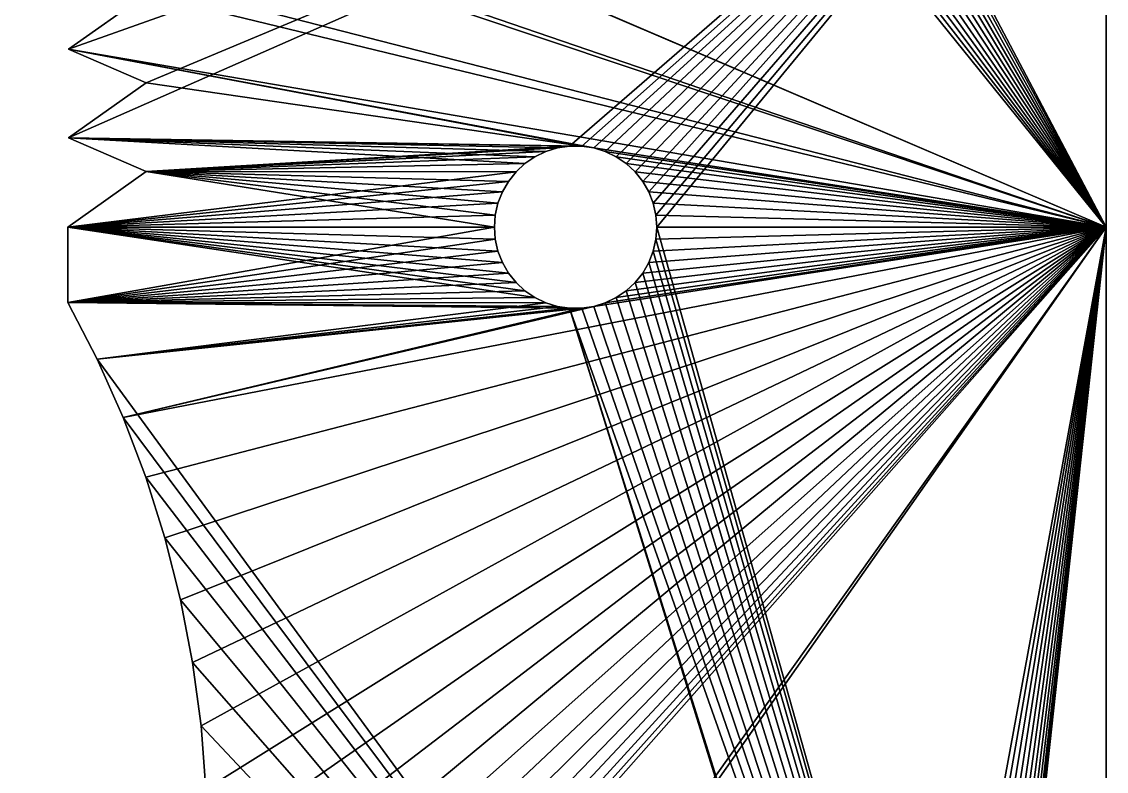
# Model space of a CAD drawing. Header units: inches. Extents: x -21 to 98, y -132 to 45.
# Drawn here: x 68.58 to 97.95, y -90.58 to -70.29 of the extents above; entities that cross this region are included whole.
import ezdxf

# ---------------------------------------------------------------- set-up
doc = ezdxf.new("R2010")
doc.units = ezdxf.units.IN
doc.header["$LTSCALE"] = 101.742128
doc.header["$MEASUREMENT"] = 0
for name, color, linetype in [('109', 7, 'CONTINUOUS'), ('110', 7, 'CONTINUOUS'), ('111', 7, 'CONTINUOUS'), ('112', 7, 'CONTINUOUS'), ('114', 7, 'CONTINUOUS'), ('115', 7, 'CONTINUOUS'), ('118', 7, 'CONTINUOUS'), ('119', 7, 'CONTINUOUS'), ('120', 7, 'CONTINUOUS'), ('121', 7, 'CONTINUOUS'), ('122', 7, 'CONTINUOUS'), ('155', 7, 'CONTINUOUS'), ('156', 7, 'CONTINUOUS')]:
    doc.layers.add(name, color=color, linetype=linetype)

msp = doc.modelspace()

# ---------------------------------------------------------------- linework, layer by layer
at = {"layer": '109', "linetype": 'CONTINUOUS'}
for points in [[(90.148, -61.065, -44.98), (97.948, -75.855, -44.98), (90.124, -61.393, -44.98), (90.148, -61.065, -44.98)], [(97.948, -61.065, -44.98), (97.948, -75.855, -44.98), (90.148, -61.065, -44.98), (97.948, -61.065, -44.98)], [(90.124, -61.393, -44.98), (97.948, -75.855, -44.98), (90.05, -61.714, -44.98), (90.124, -61.393, -44.98)], [(90.05, -61.714, -44.98), (97.948, -75.855, -44.98), (89.93, -62.02, -44.98), (90.05, -61.714, -44.98)], [(89.93, -62.02, -44.98), (97.948, -75.855, -44.98), (89.766, -62.305, -44.98), (89.93, -62.02, -44.98)], [(89.561, -62.562, -44.98), (97.948, -75.855, -44.98), (89.32, -62.785, -44.98), (89.561, -62.562, -44.98)], [(89.766, -62.305, -44.98), (97.948, -75.855, -44.98), (89.561, -62.562, -44.98), (89.766, -62.305, -44.98)], [(89.32, -62.785, -44.98), (97.948, -75.855, -44.98), (89.048, -62.971, -44.98), (89.32, -62.785, -44.98)], [(88.752, -63.113, -44.98), (97.948, -75.855, -44.98), (88.438, -63.21, -44.98), (88.752, -63.113, -44.98)], [(89.048, -62.971, -44.98), (97.948, -75.855, -44.98), (88.752, -63.113, -44.98), (89.048, -62.971, -44.98)], [(97.948, -75.855, -44.98), (69.844, -63.84, -44.98), (87.784, -63.259, -44.98), (97.948, -75.855, -44.98)], [(88.113, -63.259, -44.98), (97.948, -75.855, -44.98), (87.784, -63.259, -44.98), (88.113, -63.259, -44.98)], [(88.438, -63.21, -44.98), (97.948, -75.855, -44.98), (88.113, -63.259, -44.98), (88.438, -63.21, -44.98)], [(71.943, -64.747, -44.98), (69.844, -63.84, -44.98), (97.948, -75.855, -44.98), (71.943, -64.747, -44.98)], [(69.844, -66.24, -44.98), (71.943, -64.747, -44.98), (97.948, -75.855, -44.98), (69.844, -66.24, -44.98)], [(71.943, -67.147, -44.98), (69.844, -66.24, -44.98), (97.948, -75.855, -44.98), (71.943, -67.147, -44.98)], [(69.844, -68.64, -44.98), (71.943, -67.147, -44.98), (97.948, -75.855, -44.98), (69.844, -68.64, -44.98)], [(71.943, -69.547, -44.98), (69.844, -68.64, -44.98), (97.948, -75.855, -44.98), (71.943, -69.547, -44.98)], [(69.844, -71.04, -44.98), (71.943, -69.547, -44.98), (97.948, -75.855, -44.98), (69.844, -71.04, -44.98)], [(83.741, -73.661, -44.98), (69.844, -71.04, -44.98), (84.066, -73.71, -44.98), (83.741, -73.661, -44.98)], [(69.844, -71.04, -44.98), (97.948, -75.855, -44.98), (84.066, -73.71, -44.98), (69.844, -71.04, -44.98)], [(71.943, -71.947, -44.98), (69.844, -71.04, -44.98), (83.741, -73.661, -44.98), (71.943, -71.947, -44.98)], [(69.844, -73.44, -44.98), (71.943, -71.947, -44.98), (83.741, -73.661, -44.98), (69.844, -73.44, -44.98)], [(71.943, -74.347, -44.98), (69.844, -73.44, -44.98), (82.205, -74.135, -44.98), (71.943, -74.347, -44.98)], [(82.205, -74.135, -44.98), (69.844, -73.44, -44.98), (82.476, -73.95, -44.98), (82.205, -74.135, -44.98)], [(82.476, -73.95, -44.98), (69.844, -73.44, -44.98), (82.773, -73.807, -44.98), (82.476, -73.95, -44.98)], [(83.087, -73.71, -44.98), (69.844, -73.44, -44.98), (83.412, -73.661, -44.98), (83.087, -73.71, -44.98)], [(83.412, -73.661, -44.98), (69.844, -73.44, -44.98), (83.741, -73.661, -44.98), (83.412, -73.661, -44.98)], [(82.773, -73.807, -44.98), (69.844, -73.44, -44.98), (83.087, -73.71, -44.98), (82.773, -73.807, -44.98)], [(84.066, -73.71, -44.98), (97.948, -75.855, -44.98), (84.38, -73.807, -44.98), (84.066, -73.71, -44.98)], [(84.38, -73.807, -44.98), (97.948, -75.855, -44.98), (84.676, -73.95, -44.98), (84.38, -73.807, -44.98)], [(84.676, -73.95, -44.98), (97.948, -75.855, -44.98), (84.948, -74.135, -44.98), (84.676, -73.95, -44.98)], [(81.964, -74.359, -44.98), (71.943, -74.347, -44.98), (82.205, -74.135, -44.98), (81.964, -74.359, -44.98)], [(84.948, -74.135, -44.98), (97.948, -75.855, -44.98), (85.189, -74.359, -44.98), (84.948, -74.135, -44.98)], [(69.823, -75.855, -44.98), (71.943, -74.347, -44.98), (81.376, -75.855, -44.98), (69.823, -75.855, -44.98)], [(81.376, -75.855, -44.98), (71.943, -74.347, -44.98), (81.401, -75.527, -44.98), (81.376, -75.855, -44.98)], [(81.401, -75.527, -44.98), (71.943, -74.347, -44.98), (81.474, -75.207, -44.98), (81.401, -75.527, -44.98)], [(81.474, -75.207, -44.98), (71.943, -74.347, -44.98), (81.594, -74.901, -44.98), (81.474, -75.207, -44.98)], [(81.594, -74.901, -44.98), (71.943, -74.347, -44.98), (81.759, -74.616, -44.98), (81.594, -74.901, -44.98)], [(81.759, -74.616, -44.98), (71.943, -74.347, -44.98), (81.964, -74.359, -44.98), (81.759, -74.616, -44.98)], [(85.189, -74.359, -44.98), (97.948, -75.855, -44.98), (85.394, -74.616, -44.98), (85.189, -74.359, -44.98)], [(85.394, -74.616, -44.98), (97.948, -75.855, -44.98), (85.558, -74.901, -44.98), (85.394, -74.616, -44.98)], [(85.558, -74.901, -44.98), (97.948, -75.855, -44.98), (85.679, -75.207, -44.98), (85.558, -74.901, -44.98)], [(85.679, -75.207, -44.98), (97.948, -75.855, -44.98), (85.752, -75.527, -44.98), (85.679, -75.207, -44.98)], [(97.948, -75.855, -44.98), (85.776, -75.855, -44.98), (85.752, -75.527, -44.98), (97.948, -75.855, -44.98)], [(69.823, -77.894, -44.98), (69.823, -75.855, -44.98), (82.476, -77.761, -44.98), (69.823, -77.894, -44.98)], [(82.476, -77.761, -44.98), (69.823, -75.855, -44.98), (82.205, -77.575, -44.98), (82.476, -77.761, -44.98)], [(82.205, -77.575, -44.98), (69.823, -75.855, -44.98), (81.964, -77.352, -44.98), (82.205, -77.575, -44.98)], [(81.964, -77.352, -44.98), (69.823, -75.855, -44.98), (81.759, -77.095, -44.98), (81.964, -77.352, -44.98)], [(81.759, -77.095, -44.98), (69.823, -75.855, -44.98), (81.594, -76.81, -44.98), (81.759, -77.095, -44.98)], [(81.594, -76.81, -44.98), (69.823, -75.855, -44.98), (81.474, -76.504, -44.98), (81.594, -76.81, -44.98)], [(81.474, -76.504, -44.98), (69.823, -75.855, -44.98), (81.401, -76.183, -44.98), (81.474, -76.504, -44.98)], [(81.401, -76.183, -44.98), (69.823, -75.855, -44.98), (81.376, -75.855, -44.98), (81.401, -76.183, -44.98)], [(85.776, -75.855, -44.98), (97.948, -119.075, -44.98), (85.752, -76.183, -44.98), (85.776, -75.855, -44.98)], [(97.948, -75.855, -44.98), (97.948, -119.075, -44.98), (85.776, -75.855, -44.98), (97.948, -75.855, -44.98)], [(85.752, -76.183, -44.98), (97.948, -119.075, -44.98), (85.679, -76.504, -44.98), (85.752, -76.183, -44.98)], [(85.679, -76.504, -44.98), (97.948, -119.075, -44.98), (85.558, -76.81, -44.98), (85.679, -76.504, -44.98)], [(85.558, -76.81, -44.98), (97.948, -119.075, -44.98), (85.394, -77.095, -44.98), (85.558, -76.81, -44.98)], [(85.394, -77.095, -44.98), (97.948, -119.075, -44.98), (85.189, -77.352, -44.98), (85.394, -77.095, -44.98)], [(85.189, -77.352, -44.98), (97.948, -119.075, -44.98), (84.948, -77.575, -44.98), (85.189, -77.352, -44.98)], [(82.773, -77.903, -44.98), (69.823, -77.894, -44.98), (82.476, -77.761, -44.98), (82.773, -77.903, -44.98)], [(84.676, -77.761, -44.98), (97.948, -119.075, -44.98), (84.38, -77.903, -44.98), (84.676, -77.761, -44.98)], [(84.948, -77.575, -44.98), (97.948, -119.075, -44.98), (84.676, -77.761, -44.98), (84.948, -77.575, -44.98)], [(83.412, -78.049, -44.98), (69.823, -77.894, -44.98), (83.087, -78, -44.98), (83.412, -78.049, -44.98)], [(83.087, -78, -44.98), (69.823, -77.894, -44.98), (82.773, -77.903, -44.98), (83.087, -78, -44.98)], [(70.618, -79.427, -44.98), (69.823, -77.894, -44.98), (83.412, -78.049, -44.98), (70.618, -79.427, -44.98)], [(70.618, -79.427, -44.98), (83.412, -78.049, -44.98), (93.615, -110.864, -44.98), (70.618, -79.427, -44.98)], [(83.741, -78.049, -44.98), (97.948, -119.075, -44.98), (83.412, -78.049, -44.98), (83.741, -78.049, -44.98)], [(93.615, -110.864, -44.98), (83.412, -78.049, -44.98), (93.775, -111.142, -44.98), (93.615, -110.864, -44.98)], [(83.412, -78.049, -44.98), (97.948, -119.075, -44.98), (93.775, -111.142, -44.98), (83.412, -78.049, -44.98)], [(84.066, -78, -44.98), (97.948, -119.075, -44.98), (83.741, -78.049, -44.98), (84.066, -78, -44.98)], [(84.38, -77.903, -44.98), (97.948, -119.075, -44.98), (84.066, -78, -44.98), (84.38, -77.903, -44.98)], [(71.323, -81.004, -44.98), (70.618, -79.427, -44.98), (93.615, -110.864, -44.98), (71.323, -81.004, -44.98)], [(71.937, -82.618, -44.98), (71.323, -81.004, -44.98), (93.615, -110.864, -44.98), (71.937, -82.618, -44.98)], [(93.615, -110.864, -44.98), (93.414, -110.613, -44.98), (71.937, -82.618, -44.98), (93.615, -110.864, -44.98)], [(72.456, -84.265, -44.98), (71.937, -82.618, -44.98), (93.414, -110.613, -44.98), (72.456, -84.265, -44.98)], [(72.88, -85.939, -44.98), (72.456, -84.265, -44.98), (93.414, -110.613, -44.98), (72.88, -85.939, -44.98)], [(73.206, -87.635, -44.98), (72.88, -85.939, -44.98), (93.414, -110.613, -44.98), (73.206, -87.635, -44.98)], [(73.435, -89.347, -44.98), (73.206, -87.635, -44.98), (93.414, -110.613, -44.98), (73.435, -89.347, -44.98)], [(73.565, -91.069, -44.98), (73.435, -89.347, -44.98), (93.414, -110.613, -44.98), (73.565, -91.069, -44.98)]]:
    msp.add_3dface(points, dxfattribs=at)
at = {"layer": '110', "linetype": 'CONTINUOUS'}
for points in [[(69.844, -73.44, -38.98), (97.948, -61.065, -38.98), (71.943, -71.947, -38.98), (69.844, -73.44, -38.98)], [(97.948, -61.065, -38.98), (69.844, -73.44, -38.98), (83.412, -73.661, -38.98), (97.948, -61.065, -38.98)], [(71.943, -71.947, -38.98), (97.948, -61.065, -38.98), (69.844, -71.04, -38.98), (71.943, -71.947, -38.98)], [(69.844, -71.04, -38.98), (97.948, -61.065, -38.98), (71.943, -69.547, -38.98), (69.844, -71.04, -38.98)], [(83.741, -73.661, -38.98), (97.948, -61.065, -38.98), (83.412, -73.661, -38.98), (83.741, -73.661, -38.98)], [(84.066, -73.71, -38.98), (97.948, -61.065, -38.98), (83.741, -73.661, -38.98), (84.066, -73.71, -38.98)], [(84.38, -73.807, -38.98), (97.948, -61.065, -38.98), (84.066, -73.71, -38.98), (84.38, -73.807, -38.98)], [(84.676, -73.95, -38.98), (97.948, -61.065, -38.98), (84.38, -73.807, -38.98), (84.676, -73.95, -38.98)], [(84.948, -74.135, -38.98), (97.948, -61.065, -38.98), (84.676, -73.95, -38.98), (84.948, -74.135, -38.98)], [(85.189, -74.359, -38.98), (97.948, -61.065, -38.98), (84.948, -74.135, -38.98), (85.189, -74.359, -38.98)], [(85.394, -74.616, -38.98), (97.948, -61.065, -38.98), (85.189, -74.359, -38.98), (85.394, -74.616, -38.98)], [(85.558, -74.901, -38.98), (97.948, -61.065, -38.98), (85.394, -74.616, -38.98), (85.558, -74.901, -38.98)], [(85.679, -75.207, -38.98), (97.948, -61.065, -38.98), (85.558, -74.901, -38.98), (85.679, -75.207, -38.98)], [(85.752, -75.527, -38.98), (97.948, -61.065, -38.98), (85.679, -75.207, -38.98), (85.752, -75.527, -38.98)], [(85.776, -75.855, -38.98), (97.948, -61.065, -38.98), (85.752, -75.527, -38.98), (85.776, -75.855, -38.98)], [(97.948, -75.855, -38.98), (97.948, -61.065, -38.98), (85.776, -75.855, -38.98), (97.948, -75.855, -38.98)], [(69.844, -73.44, -38.98), (71.943, -74.347, -38.98), (83.412, -73.661, -38.98), (69.844, -73.44, -38.98)], [(83.412, -73.661, -38.98), (71.943, -74.347, -38.98), (83.087, -73.71, -38.98), (83.412, -73.661, -38.98)], [(83.087, -73.71, -38.98), (71.943, -74.347, -38.98), (82.773, -73.807, -38.98), (83.087, -73.71, -38.98)], [(82.773, -73.807, -38.98), (71.943, -74.347, -38.98), (82.476, -73.95, -38.98), (82.773, -73.807, -38.98)], [(82.476, -73.95, -38.98), (71.943, -74.347, -38.98), (82.205, -74.135, -38.98), (82.476, -73.95, -38.98)], [(82.205, -74.135, -38.98), (71.943, -74.347, -38.98), (81.964, -74.359, -38.98), (82.205, -74.135, -38.98)], [(71.943, -74.347, -38.98), (69.823, -75.855, -38.98), (81.964, -74.359, -38.98), (71.943, -74.347, -38.98)], [(81.964, -74.359, -38.98), (69.823, -75.855, -38.98), (81.759, -74.616, -38.98), (81.964, -74.359, -38.98)], [(81.759, -74.616, -38.98), (69.823, -75.855, -38.98), (81.594, -74.901, -38.98), (81.759, -74.616, -38.98)], [(81.594, -74.901, -38.98), (69.823, -75.855, -38.98), (81.474, -75.207, -38.98), (81.594, -74.901, -38.98)], [(81.474, -75.207, -38.98), (69.823, -75.855, -38.98), (81.401, -75.527, -38.98), (81.474, -75.207, -38.98)], [(81.401, -75.527, -38.98), (69.823, -75.855, -38.98), (81.376, -75.855, -38.98), (81.401, -75.527, -38.98)], [(68.576, -109.075, -38.98), (97.948, -75.855, -38.98), (69.491, -107.61, -38.98), (68.576, -109.075, -38.98)], [(97.948, -75.855, -38.98), (68.576, -109.075, -38.98), (73.678, -109.931, -38.98), (97.948, -75.855, -38.98)], [(69.491, -107.61, -38.98), (97.948, -75.855, -38.98), (70.32, -106.095, -38.98), (69.491, -107.61, -38.98)], [(81.376, -75.855, -38.98), (69.823, -77.894, -38.98), (81.401, -76.183, -38.98), (81.376, -75.855, -38.98)], [(69.823, -75.855, -38.98), (69.823, -77.894, -38.98), (81.376, -75.855, -38.98), (69.823, -75.855, -38.98)], [(70.32, -106.095, -38.98), (97.948, -75.855, -38.98), (71.06, -104.535, -38.98), (70.32, -106.095, -38.98)], [(71.06, -104.535, -38.98), (97.948, -75.855, -38.98), (71.709, -102.935, -38.98), (71.06, -104.535, -38.98)], [(71.323, -81.004, -38.98), (97.948, -75.855, -38.98), (84.066, -78, -38.98), (71.323, -81.004, -38.98)], [(71.937, -82.618, -38.98), (97.948, -75.855, -38.98), (71.323, -81.004, -38.98), (71.937, -82.618, -38.98)], [(71.709, -102.935, -38.98), (97.948, -75.855, -38.98), (72.266, -101.299, -38.98), (71.709, -102.935, -38.98)], [(72.456, -84.265, -38.98), (97.948, -75.855, -38.98), (71.937, -82.618, -38.98), (72.456, -84.265, -38.98)], [(72.266, -101.299, -38.98), (97.948, -75.855, -38.98), (72.727, -99.635, -38.98), (72.266, -101.299, -38.98)], [(72.88, -85.939, -38.98), (97.948, -75.855, -38.98), (72.456, -84.265, -38.98), (72.88, -85.939, -38.98)], [(72.727, -99.635, -38.98), (97.948, -75.855, -38.98), (73.091, -97.947, -38.98), (72.727, -99.635, -38.98)], [(73.206, -87.635, -38.98), (97.948, -75.855, -38.98), (72.88, -85.939, -38.98), (73.206, -87.635, -38.98)], [(73.091, -97.947, -38.98), (97.948, -75.855, -38.98), (73.358, -96.241, -38.98), (73.091, -97.947, -38.98)], [(73.435, -89.347, -38.98), (97.948, -75.855, -38.98), (73.206, -87.635, -38.98), (73.435, -89.347, -38.98)], [(73.358, -96.241, -38.98), (97.948, -75.855, -38.98), (73.526, -94.522, -38.98), (73.358, -96.241, -38.98)], [(73.565, -91.069, -38.98), (97.948, -75.855, -38.98), (73.435, -89.347, -38.98), (73.565, -91.069, -38.98)], [(73.526, -94.522, -38.98), (97.948, -75.855, -38.98), (73.595, -92.796, -38.98), (73.526, -94.522, -38.98)], [(73.595, -92.796, -38.98), (97.948, -75.855, -38.98), (73.565, -91.069, -38.98), (73.595, -92.796, -38.98)], [(73.999, -109.931, -38.98), (97.948, -75.855, -38.98), (73.678, -109.931, -38.98), (73.999, -109.931, -38.98)], [(97.948, -75.855, -38.98), (73.999, -109.931, -38.98), (91.678, -109.931, -38.98), (97.948, -75.855, -38.98)], [(84.066, -78, -38.98), (97.948, -75.855, -38.98), (84.38, -77.903, -38.98), (84.066, -78, -38.98)], [(84.38, -77.903, -38.98), (97.948, -75.855, -38.98), (84.676, -77.761, -38.98), (84.38, -77.903, -38.98)], [(84.676, -77.761, -38.98), (97.948, -75.855, -38.98), (84.948, -77.575, -38.98), (84.676, -77.761, -38.98)], [(84.948, -77.575, -38.98), (97.948, -75.855, -38.98), (85.189, -77.352, -38.98), (84.948, -77.575, -38.98)], [(85.189, -77.352, -38.98), (97.948, -75.855, -38.98), (85.394, -77.095, -38.98), (85.189, -77.352, -38.98)], [(85.394, -77.095, -38.98), (97.948, -75.855, -38.98), (85.558, -76.81, -38.98), (85.394, -77.095, -38.98)], [(85.558, -76.81, -38.98), (97.948, -75.855, -38.98), (85.679, -76.504, -38.98), (85.558, -76.81, -38.98)], [(85.679, -76.504, -38.98), (97.948, -75.855, -38.98), (85.752, -76.183, -38.98), (85.679, -76.504, -38.98)], [(97.948, -75.855, -38.98), (85.776, -75.855, -38.98), (85.752, -76.183, -38.98), (97.948, -75.855, -38.98)], [(91.999, -109.931, -38.98), (97.948, -75.855, -38.98), (91.678, -109.931, -38.98), (91.999, -109.931, -38.98)], [(92.317, -109.979, -38.98), (97.948, -75.855, -38.98), (91.999, -109.931, -38.98), (92.317, -109.979, -38.98)], [(92.624, -110.074, -38.98), (97.948, -75.855, -38.98), (92.317, -109.979, -38.98), (92.624, -110.074, -38.98)], [(92.913, -110.213, -38.98), (97.948, -75.855, -38.98), (92.624, -110.074, -38.98), (92.913, -110.213, -38.98)], [(93.179, -110.394, -38.98), (97.948, -75.855, -38.98), (92.913, -110.213, -38.98), (93.179, -110.394, -38.98)], [(93.414, -110.613, -38.98), (97.948, -75.855, -38.98), (93.179, -110.394, -38.98), (93.414, -110.613, -38.98)], [(93.615, -110.864, -38.98), (97.948, -75.855, -38.98), (93.414, -110.613, -38.98), (93.615, -110.864, -38.98)], [(93.775, -111.142, -38.98), (97.948, -75.855, -38.98), (93.615, -110.864, -38.98), (93.775, -111.142, -38.98)], [(93.893, -111.442, -38.98), (97.948, -75.855, -38.98), (93.775, -111.142, -38.98), (93.893, -111.442, -38.98)], [(93.964, -111.755, -38.98), (97.948, -75.855, -38.98), (93.893, -111.442, -38.98), (93.964, -111.755, -38.98)], [(93.988, -112.075, -38.98), (97.948, -75.855, -38.98), (93.964, -111.755, -38.98), (93.988, -112.075, -38.98)], [(97.948, -75.855, -38.98), (93.988, -112.075, -38.98), (93.964, -112.396, -38.98), (97.948, -75.855, -38.98)], [(97.948, -119.075, -38.98), (97.948, -75.855, -38.98), (93.964, -112.396, -38.98), (97.948, -119.075, -38.98)], [(81.401, -76.183, -38.98), (69.823, -77.894, -38.98), (81.474, -76.504, -38.98), (81.401, -76.183, -38.98)], [(81.474, -76.504, -38.98), (69.823, -77.894, -38.98), (81.594, -76.81, -38.98), (81.474, -76.504, -38.98)], [(81.594, -76.81, -38.98), (69.823, -77.894, -38.98), (81.759, -77.095, -38.98), (81.594, -76.81, -38.98)], [(81.759, -77.095, -38.98), (69.823, -77.894, -38.98), (81.964, -77.352, -38.98), (81.759, -77.095, -38.98)], [(81.964, -77.352, -38.98), (69.823, -77.894, -38.98), (82.205, -77.575, -38.98), (81.964, -77.352, -38.98)], [(82.205, -77.575, -38.98), (69.823, -77.894, -38.98), (82.476, -77.761, -38.98), (82.205, -77.575, -38.98)], [(82.476, -77.761, -38.98), (69.823, -77.894, -38.98), (82.773, -77.903, -38.98), (82.476, -77.761, -38.98)], [(69.823, -77.894, -38.98), (70.618, -79.427, -38.98), (82.773, -77.903, -38.98), (69.823, -77.894, -38.98)], [(82.773, -77.903, -38.98), (70.618, -79.427, -38.98), (83.087, -78, -38.98), (82.773, -77.903, -38.98)], [(83.087, -78, -38.98), (70.618, -79.427, -38.98), (83.412, -78.049, -38.98), (83.087, -78, -38.98)], [(83.412, -78.049, -38.98), (70.618, -79.427, -38.98), (83.741, -78.049, -38.98), (83.412, -78.049, -38.98)], [(70.618, -79.427, -38.98), (71.323, -81.004, -38.98), (83.741, -78.049, -38.98), (70.618, -79.427, -38.98)], [(83.741, -78.049, -38.98), (71.323, -81.004, -38.98), (84.066, -78, -38.98), (83.741, -78.049, -38.98)]]:
    msp.add_3dface(points, dxfattribs=at)
at = {"layer": '111', "linetype": 'CONTINUOUS'}
for points in [[(97.948, -75.855, -44.98), (97.948, -75.855, -38.98), (97.948, -119.075, -38.98), (97.948, -75.855, -44.98)], [(97.948, -119.075, -44.98), (97.948, -75.855, -44.98), (97.948, -119.075, -38.98), (97.948, -119.075, -44.98)]]:
    msp.add_3dface(points, dxfattribs=at)
at = {"layer": '112', "linetype": 'CONTINUOUS'}
for points in [[(97.948, -75.855, -44.98), (97.948, -61.065, -44.98), (97.948, -75.855, -38.98), (97.948, -75.855, -44.98)], [(97.948, -61.065, -44.98), (97.948, -61.065, -38.98), (97.948, -75.855, -38.98), (97.948, -61.065, -44.98)]]:
    msp.add_3dface(points, dxfattribs=at)
at = {"layer": '114', "linetype": 'CONTINUOUS'}
for points in [[(69.823, -77.894, -44.98), (69.823, -77.894, -38.98), (69.823, -75.855, -38.98), (69.823, -77.894, -44.98)], [(69.823, -75.855, -44.98), (69.823, -77.894, -44.98), (69.823, -75.855, -38.98), (69.823, -75.855, -44.98)]]:
    msp.add_3dface(points, dxfattribs=at)
at = {"layer": '115', "linetype": 'CONTINUOUS'}
for points in [[(70.618, -79.427, -44.98), (70.618, -79.427, -38.98), (69.823, -77.894, -38.98), (70.618, -79.427, -44.98)], [(69.823, -77.894, -44.98), (70.618, -79.427, -44.98), (69.823, -77.894, -38.98), (69.823, -77.894, -44.98)], [(71.323, -81.004, -44.98), (71.323, -81.004, -38.98), (70.618, -79.427, -38.98), (71.323, -81.004, -44.98)], [(70.618, -79.427, -44.98), (71.323, -81.004, -44.98), (70.618, -79.427, -38.98), (70.618, -79.427, -44.98)], [(71.937, -82.618, -44.98), (71.937, -82.618, -38.98), (71.323, -81.004, -38.98), (71.937, -82.618, -44.98)], [(71.323, -81.004, -44.98), (71.937, -82.618, -44.98), (71.323, -81.004, -38.98), (71.323, -81.004, -44.98)], [(72.456, -84.265, -44.98), (72.456, -84.265, -38.98), (71.937, -82.618, -38.98), (72.456, -84.265, -44.98)], [(71.937, -82.618, -44.98), (72.456, -84.265, -44.98), (71.937, -82.618, -38.98), (71.937, -82.618, -44.98)], [(72.88, -85.939, -44.98), (72.88, -85.939, -38.98), (72.456, -84.265, -38.98), (72.88, -85.939, -44.98)], [(72.456, -84.265, -44.98), (72.88, -85.939, -44.98), (72.456, -84.265, -38.98), (72.456, -84.265, -44.98)], [(72.88, -85.939, -44.98), (73.206, -87.635, -44.98), (72.88, -85.939, -38.98), (72.88, -85.939, -44.98)], [(73.206, -87.635, -44.98), (73.206, -87.635, -38.98), (72.88, -85.939, -38.98), (73.206, -87.635, -44.98)], [(73.206, -87.635, -44.98), (73.435, -89.347, -44.98), (73.206, -87.635, -38.98), (73.206, -87.635, -44.98)], [(73.435, -89.347, -44.98), (73.435, -89.347, -38.98), (73.206, -87.635, -38.98), (73.435, -89.347, -44.98)], [(73.435, -89.347, -44.98), (73.565, -91.069, -44.98), (73.435, -89.347, -38.98), (73.435, -89.347, -44.98)], [(73.565, -91.069, -44.98), (73.565, -91.069, -38.98), (73.435, -89.347, -38.98), (73.565, -91.069, -44.98)]]:
    msp.add_3dface(points, dxfattribs=at)
at = {"layer": '118', "linetype": 'CONTINUOUS'}
for points in [[(71.943, -74.347, -44.98), (69.823, -75.855, -38.98), (71.943, -74.347, -38.98), (71.943, -74.347, -44.98)], [(71.943, -74.347, -44.98), (69.823, -75.855, -44.98), (69.823, -75.855, -38.98), (71.943, -74.347, -44.98)]]:
    msp.add_3dface(points, dxfattribs=at)
at = {"layer": '119', "linetype": 'CONTINUOUS'}
for points in [[(69.844, -73.44, -44.98), (71.943, -74.347, -38.98), (69.844, -73.44, -38.98), (69.844, -73.44, -44.98)], [(69.844, -73.44, -44.98), (71.943, -74.347, -44.98), (71.943, -74.347, -38.98), (69.844, -73.44, -44.98)]]:
    msp.add_3dface(points, dxfattribs=at)
at = {"layer": '120', "linetype": 'CONTINUOUS'}
for points in [[(71.943, -71.947, -44.98), (69.844, -73.44, -38.98), (71.943, -71.947, -38.98), (71.943, -71.947, -44.98)], [(71.943, -71.947, -44.98), (69.844, -73.44, -44.98), (69.844, -73.44, -38.98), (71.943, -71.947, -44.98)]]:
    msp.add_3dface(points, dxfattribs=at)
at = {"layer": '121', "linetype": 'CONTINUOUS'}
for points in [[(69.844, -71.04, -44.98), (71.943, -71.947, -38.98), (69.844, -71.04, -38.98), (69.844, -71.04, -44.98)], [(69.844, -71.04, -44.98), (71.943, -71.947, -44.98), (71.943, -71.947, -38.98), (69.844, -71.04, -44.98)]]:
    msp.add_3dface(points, dxfattribs=at)
at = {"layer": '122', "linetype": 'CONTINUOUS'}
for points in [[(71.943, -69.547, -44.98), (69.844, -71.04, -44.98), (69.844, -71.04, -38.98), (71.943, -69.547, -44.98)], [(71.943, -69.547, -44.98), (69.844, -71.04, -38.98), (71.943, -69.547, -38.98), (71.943, -69.547, -44.98)]]:
    msp.add_3dface(points, dxfattribs=at)
at = {"layer": '155', "linetype": 'CONTINUOUS'}
for points in [[(82.773, -73.807, -44.98), (83.087, -73.71, -44.98), (82.773, -73.807, -38.98), (82.773, -73.807, -44.98)], [(83.087, -73.71, -44.98), (83.087, -73.71, -38.98), (82.773, -73.807, -38.98), (83.087, -73.71, -44.98)], [(83.087, -73.71, -44.98), (83.412, -73.661, -44.98), (83.087, -73.71, -38.98), (83.087, -73.71, -44.98)], [(83.412, -73.661, -44.98), (83.412, -73.661, -38.98), (83.087, -73.71, -38.98), (83.412, -73.661, -44.98)], [(83.412, -73.661, -44.98), (83.741, -73.661, -44.98), (83.412, -73.661, -38.98), (83.412, -73.661, -44.98)], [(83.741, -73.661, -44.98), (83.741, -73.661, -38.98), (83.412, -73.661, -38.98), (83.741, -73.661, -44.98)], [(83.741, -73.661, -44.98), (84.066, -73.71, -44.98), (83.741, -73.661, -38.98), (83.741, -73.661, -44.98)], [(84.066, -73.71, -44.98), (84.066, -73.71, -38.98), (83.741, -73.661, -38.98), (84.066, -73.71, -44.98)], [(84.066, -73.71, -44.98), (84.38, -73.807, -44.98), (84.066, -73.71, -38.98), (84.066, -73.71, -44.98)], [(84.38, -73.807, -44.98), (84.38, -73.807, -38.98), (84.066, -73.71, -38.98), (84.38, -73.807, -44.98)], [(82.205, -74.135, -44.98), (82.476, -73.95, -44.98), (82.205, -74.135, -38.98), (82.205, -74.135, -44.98)], [(82.476, -73.95, -44.98), (82.476, -73.95, -38.98), (82.205, -74.135, -38.98), (82.476, -73.95, -44.98)], [(82.476, -73.95, -44.98), (82.773, -73.807, -44.98), (82.476, -73.95, -38.98), (82.476, -73.95, -44.98)], [(82.773, -73.807, -44.98), (82.773, -73.807, -38.98), (82.476, -73.95, -38.98), (82.773, -73.807, -44.98)], [(84.676, -73.95, -44.98), (84.676, -73.95, -38.98), (84.38, -73.807, -38.98), (84.676, -73.95, -44.98)], [(84.38, -73.807, -44.98), (84.676, -73.95, -44.98), (84.38, -73.807, -38.98), (84.38, -73.807, -44.98)], [(84.948, -74.135, -44.98), (84.948, -74.135, -38.98), (84.676, -73.95, -38.98), (84.948, -74.135, -44.98)], [(84.676, -73.95, -44.98), (84.948, -74.135, -44.98), (84.676, -73.95, -38.98), (84.676, -73.95, -44.98)], [(81.964, -74.359, -44.98), (82.205, -74.135, -44.98), (81.964, -74.359, -38.98), (81.964, -74.359, -44.98)], [(82.205, -74.135, -44.98), (82.205, -74.135, -38.98), (81.964, -74.359, -38.98), (82.205, -74.135, -44.98)], [(84.948, -74.135, -44.98), (85.189, -74.359, -44.98), (84.948, -74.135, -38.98), (84.948, -74.135, -44.98)], [(85.189, -74.359, -44.98), (85.189, -74.359, -38.98), (84.948, -74.135, -38.98), (85.189, -74.359, -44.98)], [(81.759, -74.616, -44.98), (81.964, -74.359, -44.98), (81.759, -74.616, -38.98), (81.759, -74.616, -44.98)], [(81.964, -74.359, -44.98), (81.964, -74.359, -38.98), (81.759, -74.616, -38.98), (81.964, -74.359, -44.98)], [(85.189, -74.359, -44.98), (85.394, -74.616, -44.98), (85.189, -74.359, -38.98), (85.189, -74.359, -44.98)], [(85.394, -74.616, -44.98), (85.394, -74.616, -38.98), (85.189, -74.359, -38.98), (85.394, -74.616, -44.98)], [(81.759, -74.616, -44.98), (81.759, -74.616, -38.98), (81.594, -74.901, -38.98), (81.759, -74.616, -44.98)], [(81.594, -74.901, -44.98), (81.759, -74.616, -44.98), (81.594, -74.901, -38.98), (81.594, -74.901, -44.98)], [(85.394, -74.616, -44.98), (85.558, -74.901, -44.98), (85.394, -74.616, -38.98), (85.394, -74.616, -44.98)], [(85.558, -74.901, -44.98), (85.558, -74.901, -38.98), (85.394, -74.616, -38.98), (85.558, -74.901, -44.98)], [(81.594, -74.901, -44.98), (81.594, -74.901, -38.98), (81.474, -75.207, -38.98), (81.594, -74.901, -44.98)], [(81.474, -75.207, -44.98), (81.594, -74.901, -44.98), (81.474, -75.207, -38.98), (81.474, -75.207, -44.98)], [(85.679, -75.207, -44.98), (85.679, -75.207, -38.98), (85.558, -74.901, -38.98), (85.679, -75.207, -44.98)], [(85.558, -74.901, -44.98), (85.679, -75.207, -44.98), (85.558, -74.901, -38.98), (85.558, -74.901, -44.98)], [(81.401, -75.527, -44.98), (81.474, -75.207, -44.98), (81.401, -75.527, -38.98), (81.401, -75.527, -44.98)], [(81.474, -75.207, -44.98), (81.474, -75.207, -38.98), (81.401, -75.527, -38.98), (81.474, -75.207, -44.98)], [(85.752, -75.527, -44.98), (85.752, -75.527, -38.98), (85.679, -75.207, -38.98), (85.752, -75.527, -44.98)], [(85.679, -75.207, -44.98), (85.752, -75.527, -44.98), (85.679, -75.207, -38.98), (85.679, -75.207, -44.98)], [(81.376, -75.855, -44.98), (81.401, -75.527, -44.98), (81.376, -75.855, -38.98), (81.376, -75.855, -44.98)], [(81.401, -75.527, -44.98), (81.401, -75.527, -38.98), (81.376, -75.855, -38.98), (81.401, -75.527, -44.98)], [(85.752, -75.527, -44.98), (85.776, -75.855, -44.98), (85.752, -75.527, -38.98), (85.752, -75.527, -44.98)], [(85.776, -75.855, -44.98), (85.776, -75.855, -38.98), (85.752, -75.527, -38.98), (85.776, -75.855, -44.98)]]:
    msp.add_3dface(points, dxfattribs=at)
at = {"layer": '156', "linetype": 'CONTINUOUS'}
for points in [[(81.376, -75.855, -44.98), (81.376, -75.855, -38.98), (81.401, -76.183, -38.98), (81.376, -75.855, -44.98)], [(81.401, -76.183, -44.98), (81.376, -75.855, -44.98), (81.401, -76.183, -38.98), (81.401, -76.183, -44.98)], [(85.776, -75.855, -38.98), (85.752, -76.183, -44.98), (85.752, -76.183, -38.98), (85.776, -75.855, -38.98)], [(85.776, -75.855, -44.98), (85.752, -76.183, -44.98), (85.776, -75.855, -38.98), (85.776, -75.855, -44.98)], [(81.401, -76.183, -44.98), (81.401, -76.183, -38.98), (81.474, -76.504, -38.98), (81.401, -76.183, -44.98)], [(81.474, -76.504, -44.98), (81.401, -76.183, -44.98), (81.474, -76.504, -38.98), (81.474, -76.504, -44.98)], [(85.679, -76.504, -44.98), (85.679, -76.504, -38.98), (85.752, -76.183, -38.98), (85.679, -76.504, -44.98)], [(85.752, -76.183, -44.98), (85.679, -76.504, -44.98), (85.752, -76.183, -38.98), (85.752, -76.183, -44.98)], [(81.474, -76.504, -44.98), (81.474, -76.504, -38.98), (81.594, -76.81, -38.98), (81.474, -76.504, -44.98)], [(81.594, -76.81, -44.98), (81.474, -76.504, -44.98), (81.594, -76.81, -38.98), (81.594, -76.81, -44.98)], [(85.558, -76.81, -44.98), (85.558, -76.81, -38.98), (85.679, -76.504, -38.98), (85.558, -76.81, -44.98)], [(85.679, -76.504, -44.98), (85.558, -76.81, -44.98), (85.679, -76.504, -38.98), (85.679, -76.504, -44.98)], [(81.594, -76.81, -44.98), (81.594, -76.81, -38.98), (81.759, -77.095, -38.98), (81.594, -76.81, -44.98)], [(81.759, -77.095, -44.98), (81.594, -76.81, -44.98), (81.759, -77.095, -38.98), (81.759, -77.095, -44.98)], [(85.394, -77.095, -44.98), (85.394, -77.095, -38.98), (85.558, -76.81, -38.98), (85.394, -77.095, -44.98)], [(85.558, -76.81, -44.98), (85.394, -77.095, -44.98), (85.558, -76.81, -38.98), (85.558, -76.81, -44.98)], [(81.964, -77.352, -44.98), (81.759, -77.095, -44.98), (81.964, -77.352, -38.98), (81.964, -77.352, -44.98)], [(81.759, -77.095, -44.98), (81.759, -77.095, -38.98), (81.964, -77.352, -38.98), (81.759, -77.095, -44.98)], [(85.394, -77.095, -44.98), (85.189, -77.352, -44.98), (85.394, -77.095, -38.98), (85.394, -77.095, -44.98)], [(85.189, -77.352, -44.98), (85.189, -77.352, -38.98), (85.394, -77.095, -38.98), (85.189, -77.352, -44.98)], [(82.205, -77.575, -44.98), (81.964, -77.352, -44.98), (82.205, -77.575, -38.98), (82.205, -77.575, -44.98)], [(81.964, -77.352, -44.98), (81.964, -77.352, -38.98), (82.205, -77.575, -38.98), (81.964, -77.352, -44.98)], [(85.189, -77.352, -44.98), (84.948, -77.575, -44.98), (85.189, -77.352, -38.98), (85.189, -77.352, -44.98)], [(84.948, -77.575, -44.98), (84.948, -77.575, -38.98), (85.189, -77.352, -38.98), (84.948, -77.575, -44.98)], [(82.205, -77.575, -44.98), (82.205, -77.575, -38.98), (82.476, -77.761, -38.98), (82.205, -77.575, -44.98)], [(82.476, -77.761, -44.98), (82.205, -77.575, -44.98), (82.476, -77.761, -38.98), (82.476, -77.761, -44.98)], [(82.476, -77.761, -44.98), (82.476, -77.761, -38.98), (82.773, -77.903, -38.98), (82.476, -77.761, -44.98)], [(82.773, -77.903, -44.98), (82.476, -77.761, -44.98), (82.773, -77.903, -38.98), (82.773, -77.903, -44.98)], [(84.38, -77.903, -44.98), (84.38, -77.903, -38.98), (84.676, -77.761, -38.98), (84.38, -77.903, -44.98)], [(84.676, -77.761, -44.98), (84.38, -77.903, -44.98), (84.676, -77.761, -38.98), (84.676, -77.761, -44.98)], [(84.676, -77.761, -44.98), (84.676, -77.761, -38.98), (84.948, -77.575, -38.98), (84.676, -77.761, -44.98)], [(84.948, -77.575, -44.98), (84.676, -77.761, -44.98), (84.948, -77.575, -38.98), (84.948, -77.575, -44.98)], [(82.773, -77.903, -44.98), (82.773, -77.903, -38.98), (83.087, -78, -38.98), (82.773, -77.903, -44.98)], [(83.087, -78, -44.98), (82.773, -77.903, -44.98), (83.087, -78, -38.98), (83.087, -78, -44.98)], [(83.087, -78, -44.98), (83.087, -78, -38.98), (83.412, -78.049, -38.98), (83.087, -78, -44.98)], [(83.412, -78.049, -44.98), (83.087, -78, -44.98), (83.412, -78.049, -38.98), (83.412, -78.049, -44.98)], [(83.412, -78.049, -44.98), (83.412, -78.049, -38.98), (83.741, -78.049, -38.98), (83.412, -78.049, -44.98)], [(83.741, -78.049, -44.98), (83.412, -78.049, -44.98), (83.741, -78.049, -38.98), (83.741, -78.049, -44.98)], [(83.741, -78.049, -44.98), (83.741, -78.049, -38.98), (84.066, -78, -38.98), (83.741, -78.049, -44.98)], [(84.066, -78, -44.98), (83.741, -78.049, -44.98), (84.066, -78, -38.98), (84.066, -78, -44.98)], [(84.066, -78, -44.98), (84.066, -78, -38.98), (84.38, -77.903, -38.98), (84.066, -78, -44.98)], [(84.38, -77.903, -44.98), (84.066, -78, -44.98), (84.38, -77.903, -38.98), (84.38, -77.903, -44.98)]]:
    msp.add_3dface(points, dxfattribs=at)

doc.saveas('drawing.dxf')
